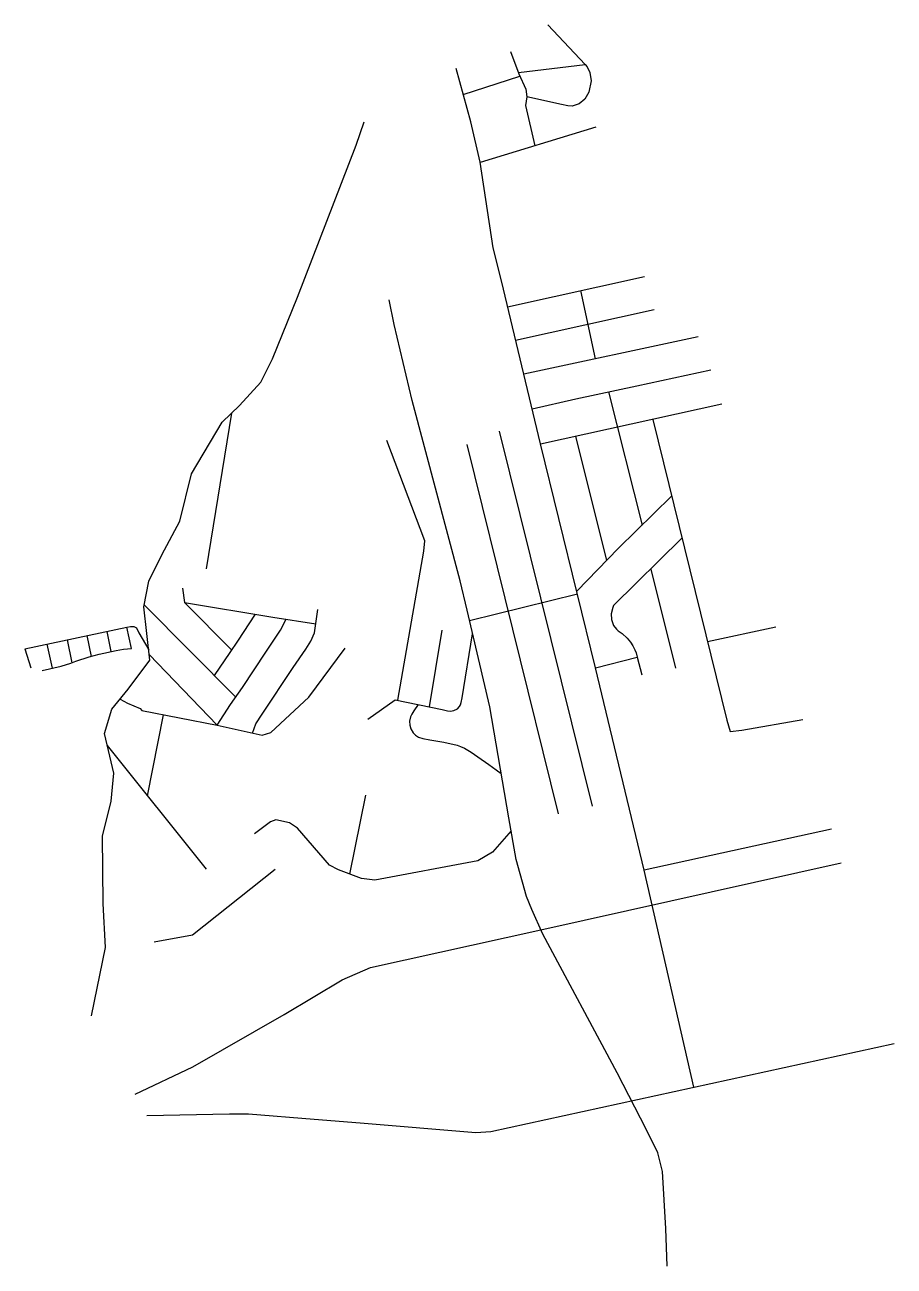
# Model space of a CAD drawing. Header units: millimetres. Extents: x 337910 to 339411, y 7376808 to 7378952.
import ezdxf

# ---------------------------------------------------------------- set-up
doc = ezdxf.new("R2010")
doc.units = ezdxf.units.MM
for name, color, linetype in [('AVENIDA DAS ARARAS - 22_01_2021 - IND3', 7, 'Continuous'), ('AVENIDA EDILÚ - 22_01_2021 - IND60', 1, 'Continuous'), ('AVENIDA HUMBERTO DE ALENCAR CASTELO BRANCO - 22_01_2021 - IND39', 1, 'Continuous'), ('AVENIDA ISAAC AIZEMBERG - 22_01_2021 - IND28', 7, 'Continuous'), ('AVENIDA MOINHO FABRINI - 22_01_2021 - IND4', 7, 'Continuous'), ('AVENIDA ROSA AIZEMBERG - 22_01_2021 - IND32', 7, 'Continuous'), ('MCT - RUA PERU', 7, 'Continuous'), ('PASSAGEM ALM - 22_01_2021 - IND41', 7, 'Continuous'), ('RUA 1822 - 22_01_2021 - IND55', 7, 'Continuous'), ('RUA ALENCASTRO - 22_01_2021 - IND46', 7, 'Continuous'), ('RUA ALZIRA - 22_01_2021 - IND12', 7, 'Continuous'), ('RUA ANTONIO CARLOS DE LIMA - 22_01_2021 - IND17', 1, 'Continuous'), ('RUA ANTÔNIO PEREIRA DE MATOS - 22_01_2021 - IND15', 7, 'Continuous'), ('RUA ANÉSIA - 22_01_2021 - IND16', 7, 'Continuous'), ('RUA ARACI - 22_01_2021 - IND13', 7, 'Continuous'), ('RUA BOLÍVIA - 22_01_2021 - IND59', 7, 'Continuous'), ('RUA BUENO DE PAIVA - 22_01_2021 - IND10', 7, 'Continuous'), ('RUA CARLOS AYRES - 22_01_2021 - IND22', 7, 'Continuous'), ('RUA COSTA RICA - 22_01_2021 - IND58', 7, 'Continuous'), ('RUA CUBA - 22_01_2021 - IND57', 7, 'Continuous'), ('RUA CUNHA MATOS - 22_01_2021 - IND24', 7, 'Continuous'), ('RUA CÔNEGO LUÍS CATELLI - 22_01_2021 - IND26', 7, 'Continuous'), ('RUA DA INDEPENDÊNCIA - 22_01_2021 - IND56', 7, 'Continuous'), ('RUA DAS CAMÉLIAS - 22_01_2021 - IND7', 7, 'Continuous'), ('RUA DO FICO - 22_01_2021 - IND52', 7, 'Continuous'), ('RUA DO GRITO - 22_01_2021 - IND50', 7, 'Continuous'), ('RUA DO MANIFESTO - 22_01_2021 - IND53', 7, 'Continuous'), ('RUA DOM JOÃO VI - 22_01_2021 - IND48', 7, 'Continuous'), ('RUA DONA MARIA I - 22_01_2021 - IND54', 7, 'Continuous'), ('RUA DOS BICOS-DE-LACRE - 22_01_2021 - IND1', 7, 'Continuous'), ('RUA DOS ESCUDEIROS - 22_01_2021 - IND8', 7, 'Continuous'), ('RUA DOS MONTEIROS - 22_01_2021 - IND6', 1, 'Continuous'), ('RUA DR. CURT - 22_01_2021 - IND30', 7, 'Continuous'), ('RUA ESTÁCIO COIMBRA - 22_01_2021 - IND9', 7, 'Continuous'), ('RUA FRANCISCO MANOEL DA SILVA - 22_01_2021 - IND35', 7, 'Continuous'), ('RUA GALILÉIA - 22_01_2021 - IND40', 7, 'Continuous'), ('RUA GIOVANNI ZECHETTI - 22_01_2021 - IND21', 7, 'Continuous'), ('RUA HIPÓLITO JOSÉ DA COSTA - 22_01_2021 - IND33', 7, 'Continuous'), ('RUA JOAQUIM SERRA - 22_01_2021 - IND14', 7, 'Continuous'), ('RUA JOSÉ CAMPI - 22_01_2021 - IND19', 1, 'Continuous'), ('RUA JOSÉ CLEMENTE PEREIRA - 22_01_2021 - IND52', 7, 'Continuous'), ('RUA LABATUT - 22_01_2021 - IND49', 7, 'Continuous'), ('RUA LAZARO ROSA - 22_01_2021 - IND25', 7, 'Continuous'), ('RUA MARIA QUITÉRIA - 22_01_2021 - IND34', 7, 'Continuous'), ('RUA MARIA RAMOS - 22_01_2021 - IND31', 7, 'Continuous'), ('RUA MELO VIANA - 22_01_2021 - IND6', 7, 'Continuous'), ('RUA PIETRO GUAZZELLI - 22_01_2021 - IND18', 1, 'Continuous'), ('RUA RAUL QUARESMA - 22_01_2021 - IND29', 1, 'Continuous'), ('RUA ROSA E SILVA - 22_01_2021 - IND12', 7, 'Continuous'), ('RUA SANTA CLARA - 22_01_2021 - IND42', 7, 'Continuous'), ('RUA TATIANA - 22_01_2021 - IND47', 7, 'Continuous'), ('RUA VICENTE LEPORACE - 22_01_2021 - IND23', 7, 'Continuous'), ('RUA XAVIER MARQUES - 22_01_2021 - IND20', 1, 'Continuous'), ('TRAVESSA HAWAÍ - 22_01_2021 - IND44', 7, 'Continuous'), ('TRAVESSA KÁTIA - 22_01_2021 - IND45', 7, 'Continuous')]:
    doc.layers.add(name, color=color, linetype=linetype)

msp = doc.modelspace()

# ---------------------------------------------------------------- linework, layer by layer
at = {"layer": 'AVENIDA DAS ARARAS - 22_01_2021 - IND3', "linetype": 'Continuous'}
msp.add_lwpolyline([(338120.9, 7377068.5), (338264, 7377071.3), (338296.7, 7377071.2), (338409.9, 7377062.1), (338489.4, 7377055.6), (338688.8, 7377039), (338715.1, 7377040.8), (339411.3, 7377193.1)], dxfattribs=at)
at = {"layer": 'AVENIDA EDILÚ - 22_01_2021 - IND60', "linetype": 'Continuous'}
msp.add_lwpolyline([(338750, 7377560.2), (338717.7, 7377523), (338692.4, 7377508.1), (338514.5, 7377475), (338491.8, 7377477.5), (338452, 7377492.6), (338436.2, 7377500.8), (338381.3, 7377564.7), (338367.5, 7377574.1), (338343.9, 7377579.2), (338334.5, 7377575.8), (338306.9, 7377555)], dxfattribs=at)
at = {"layer": 'AVENIDA HUMBERTO DE ALENCAR CASTELO BRANCO - 22_01_2021 - IND39', "linetype": 'Continuous'}
msp.add_lwpolyline([(338025.4, 7377240.5), (338049.4, 7377358.8), (338045.5, 7377434.8), (338044.3, 7377550.7), (338059.7, 7377611.5), (338064.2, 7377659.6), (338047.7, 7377727.8), (338060.8, 7377770), (338089, 7377804.4), (338126.3, 7377854.7), (338116, 7377946.7), (338124.5, 7377991.2), (338146.7, 7378036.3), (338178.3, 7378094.8), (338198, 7378176.6), (338250.9, 7378265.6), (338281.1, 7378294.6), (338318.1, 7378334.8), (338318.5, 7378335.6), (338338, 7378374.9), (338381.4, 7378481.7), (338482.7, 7378743.7), (338496.3, 7378784.2)], dxfattribs=at)
at = {"layer": 'AVENIDA ISAAC AIZEMBERG - 22_01_2021 - IND28', "linetype": 'Continuous'}
msp.add_lwpolyline([(339019.1, 7376808.4), (339016.9, 7376873.4), (339011.5, 7376972), (339003, 7377004), (338983.6, 7377043.9), (338932.9, 7377142.2), (338804.5, 7377381.4), (338786, 7377424.4), (338776.4, 7377446.6), (338758.6, 7377510.7), (338746.1, 7377582.6), (338713.1, 7377774.2), (338673.9, 7377940.9), (338662.1, 7377991.6), (338662.1, 7377991.6), (338579.2, 7378303.1), (338547.8, 7378434.2), (338539.7, 7378476.6)], dxfattribs=at)
at = {"layer": 'AVENIDA MOINHO FABRINI - 22_01_2021 - IND4', "linetype": 'Continuous'}
msp.add_lwpolyline([(339065.5, 7377117.5), (338979.7, 7377492.2), (338895.9, 7377841.7), (338800.6, 7378228), (338733.1, 7378509.5), (338718.8, 7378566.6), (338696.6, 7378714.5), (338680.5, 7378784.1), (338655.1, 7378876.3)], dxfattribs=at)
at = {"layer": 'AVENIDA ROSA AIZEMBERG - 22_01_2021 - IND32', "linetype": 'Continuous'}
msp.add_lwpolyline([(338554.4, 7377785.4), (338599, 7378042.6), (338601.1, 7378061), (338535.5, 7378234.2)], dxfattribs=at)
at = {"layer": 'MCT - RUA PERU', "linetype": 'Continuous'}
msp.add_lwpolyline([(338342.8, 7377493.2), (338200, 7377380), (338133.7, 7377367.8)], dxfattribs=at)
at = {"layer": 'PASSAGEM ALM - 22_01_2021 - IND41', "linetype": 'Continuous'}
msp.add_lwpolyline([(337910.4, 7377874.5), (337920.8, 7377841.3)], dxfattribs=at)
at = {"layer": 'RUA 1822 - 22_01_2021 - IND55', "linetype": 'Continuous'}
msp.add_lwpolyline([(338303.4, 7377728.9), (338309.4, 7377744.7), (338320.1, 7377761.6), (338373.6, 7377841.9), (338395.8, 7377873.8), (338404, 7377887.3), (338410.3, 7377901.8), (338416.4, 7377942.4)], dxfattribs=at)
at = {"layer": 'RUA ALENCASTRO - 22_01_2021 - IND46', "linetype": 'Continuous'}
msp.add_lwpolyline([(337983.3, 7377889.8), (337991.5, 7377850.1)], dxfattribs=at)
at = {"layer": 'RUA ALZIRA - 22_01_2021 - IND12', "linetype": 'Continuous'}
msp.add_lwpolyline([(338997.1, 7378459.4), (338757.8, 7378406.4)], dxfattribs=at)
at = {"layer": 'RUA ANTONIO CARLOS DE LIMA - 22_01_2021 - IND17', "linetype": 'Continuous'}
msp.add_lwpolyline([(338861.1, 7378241.2), (338914.7, 7378026.6)], dxfattribs=at)
at = {"layer": 'RUA ANTÔNIO PEREIRA DE MATOS - 22_01_2021 - IND15', "linetype": 'Continuous'}
msp.add_lwpolyline([(339113.8, 7378296.5), (338800.6, 7378227.9)], dxfattribs=at)
at = {"layer": 'RUA ANÉSIA - 22_01_2021 - IND16', "linetype": 'Continuous'}
msp.add_lwpolyline([(338869.7, 7378492.7), (338894.9, 7378374.9)], dxfattribs=at)
at = {"layer": 'RUA ARACI - 22_01_2021 - IND13', "linetype": 'Continuous'}
msp.add_lwpolyline([(339073, 7378413.2), (338771.8, 7378348.3)], dxfattribs=at)
at = {"layer": 'RUA BOLÍVIA - 22_01_2021 - IND59', "linetype": 'Continuous'}
msp.add_lwpolyline([(338498.7, 7377621.5), (338471.2, 7377485.3)], dxfattribs=at)
at = {"layer": 'RUA BUENO DE PAIVA - 22_01_2021 - IND10', "linetype": 'Continuous'}
msp.add_lwpolyline([(338896.4, 7378775), (338696.6, 7378714)], dxfattribs=at)
at = {"layer": 'RUA CARLOS AYRES - 22_01_2021 - IND22', "linetype": 'Continuous'}
msp.add_lwpolyline([(338994.4, 7378270.4), (339122.3, 7377751.3), (339128.2, 7377731.4)], dxfattribs=at)
at = {"layer": 'RUA COSTA RICA - 22_01_2021 - IND58', "linetype": 'Continuous'}
msp.add_lwpolyline([(338052.6, 7377707.4), (338223.5, 7377493.8)], dxfattribs=at)
at = {"layer": 'RUA CUBA - 22_01_2021 - IND57', "linetype": 'Continuous'}
msp.add_lwpolyline([(338122, 7377620.7), (338150, 7377760.4)], dxfattribs=at)
at = {"layer": 'RUA CUNHA MATOS - 22_01_2021 - IND24', "linetype": 'Continuous'}
msp.add_lwpolyline([(339207.2, 7377911.7), (339089, 7377886.3)], dxfattribs=at)
at = {"layer": 'RUA CÔNEGO LUÍS CATELLI - 22_01_2021 - IND26', "linetype": 'Continuous'}
msp.add_lwpolyline([(339303, 7377562.8), (338979.7, 7377492.2)], dxfattribs=at)
at = {"layer": 'RUA DA INDEPENDÊNCIA - 22_01_2021 - IND56', "linetype": 'Continuous'}
msp.add_lwpolyline([(338074.9, 7377787.2), (338087.7, 7377780.6), (338109.4, 7377771.1), (338112.2, 7377767.7), (338242.5, 7377742.6), (338320.3, 7377725.1), (338335, 7377729.9), (338400.6, 7377790.7), (338463.3, 7377875.4)], dxfattribs=at)
at = {"layer": 'RUA DAS CAMÉLIAS - 22_01_2021 - IND7', "linetype": 'Continuous'}
msp.add_lwpolyline([(338813.1, 7378951.6), (338877.8, 7378883.2), (338881.3, 7378879), (338885.9, 7378869.4), (338888.2, 7378855.1), (338884.4, 7378835.6), (338877.3, 7378823), (338867.7, 7378815), (338855.2, 7378811), (338847.7, 7378811.7), (338837.1, 7378814.3), (338776.9, 7378827.6)], dxfattribs=at)
at = {"layer": 'RUA DO FICO - 22_01_2021 - IND52', "linetype": 'Continuous'}
msp.add_lwpolyline([(338182.8, 7377979.2), (338185.9, 7377954.4), (338267.7, 7377872.2)], dxfattribs=at)
at = {"layer": 'RUA DO GRITO - 22_01_2021 - IND50', "linetype": 'Continuous'}
msp.add_lwpolyline([(338185.9, 7377954.4), (338338.7, 7377928.9), (338412.6, 7377917.2)], dxfattribs=at)
at = {"layer": 'RUA DO MANIFESTO - 22_01_2021 - IND53', "linetype": 'Continuous'}
msp.add_lwpolyline([(338267, 7378281), (338223.2, 7378012.5)], dxfattribs=at)
at = {"layer": 'RUA DOM JOÃO VI - 22_01_2021 - IND48', "linetype": 'Continuous'}
msp.add_lwpolyline([(338125.2, 7377864.7), (338242.5, 7377742.6)], dxfattribs=at)
at = {"layer": 'RUA DONA MARIA I - 22_01_2021 - IND54', "linetype": 'Continuous'}
msp.add_lwpolyline([(338116.7, 7377950), (338274.7, 7377790.9)], dxfattribs=at)
at = {"layer": 'RUA DOS BICOS-DE-LACRE - 22_01_2021 - IND1', "linetype": 'Continuous'}
msp.add_lwpolyline([(338100.7, 7377105.4), (338200.5, 7377152.8), (338358.1, 7377243), (338458.1, 7377303), (338507.2, 7377324.1), (338801.2, 7377389.1), (339319.9, 7377504.6)], dxfattribs=at)
at = {"layer": 'RUA DOS ESCUDEIROS - 22_01_2021 - IND8', "linetype": 'Continuous'}
msp.add_lwpolyline([(338748.6, 7378905.3), (338763.3, 7378867.1), (338775.3, 7378840.8), (338776.9, 7378827.6)], dxfattribs=at)
at = {"layer": 'RUA DOS MONTEIROS - 22_01_2021 - IND6', "linetype": 'Continuous'}
msp.add_lwpolyline([(338667.4, 7378831.6), (338765.2, 7378863)], dxfattribs=at)
at = {"layer": 'RUA DR. CURT - 22_01_2021 - IND30', "linetype": 'Continuous'}
msp.add_lwpolyline([(338673.4, 7378227.2), (338831.3, 7377589.1)], dxfattribs=at)
at = {"layer": 'RUA ESTÁCIO COIMBRA - 22_01_2021 - IND9', "linetype": 'Continuous'}
msp.add_lwpolyline([(338776.9, 7378827.6), (338774.6, 7378812.5), (338790.7, 7378742.7)], dxfattribs=at)
at = {"layer": 'RUA FRANCISCO MANOEL DA SILVA - 22_01_2021 - IND35', "linetype": 'Continuous'}
msp.add_lwpolyline([(338502.4, 7377752.7), (338549.9, 7377786.4), (338630.8, 7377769.3), (338640.3, 7377767.3), (338645.2, 7377766.7), (338651.1, 7377767.6), (338657.2, 7377770.8), (338660.9, 7377774.6), (338662.8, 7377777.8), (338664, 7377781.8), (338665.3, 7377789.7), (338683.5, 7377900)], dxfattribs=at)
at = {"layer": 'RUA GALILÉIA - 22_01_2021 - IND40', "linetype": 'Continuous'}
msp.add_lwpolyline([(337910.4, 7377874.5), (338086.6, 7377911.6), (338092.8, 7377912.8), (338098.6, 7377912.8), (338103.1, 7377910.4), (338107.3, 7377902.1), (338124.3, 7377872.5)], dxfattribs=at)
at = {"layer": 'RUA GIOVANNI ZECHETTI - 22_01_2021 - IND21', "linetype": 'Continuous'}
msp.add_lwpolyline([(339044.9, 7378065.3), (338926.9, 7377948.9), (338925.4, 7377945.4), (338922.6, 7377934.7), (338923, 7377924.9), (338926.9, 7377914.6), (338931.7, 7377908.2), (338934.9, 7377905.2), (338941.7, 7377900.6), (338950.4, 7377892.6), (338956.3, 7377885.5), (338960.1, 7377879.7), (338963.8, 7377872.4), (338965.8, 7377867.1), (338967.7, 7377859.7), (338975.6, 7377829.6)], dxfattribs=at)
at = {"layer": 'RUA HIPÓLITO JOSÉ DA COSTA - 22_01_2021 - IND33', "linetype": 'Continuous'}
msp.add_lwpolyline([(338589.2, 7377778.1), (338582.2, 7377767.3), (338578.6, 7377761.7), (338576.2, 7377756.7), (338574.7, 7377749.1), (338575, 7377742.4), (338576.9, 7377735.9), (338581, 7377729), (338585.1, 7377725.1), (338590.2, 7377721.8), (338597.6, 7377719.4), (338609.8, 7377717.2), (338633.7, 7377712.9), (338656.8, 7377707.9), (338662.8, 7377705.8), (338669.6, 7377702.8), (338680.8, 7377695.9), (338692.6, 7377687.6), (338711.3, 7377674.3), (338724.2, 7377665.2), (338733, 7377658.9)], dxfattribs=at)
at = {"layer": 'RUA JOAQUIM SERRA - 22_01_2021 - IND14', "linetype": 'Continuous'}
msp.add_lwpolyline([(338786.1, 7378288.6), (338861.8, 7378306), (338967.1, 7378328.2), (339094.6, 7378356.1)], dxfattribs=at)
at = {"layer": 'RUA JOSÉ CAMPI - 22_01_2021 - IND19', "linetype": 'Continuous'}
msp.add_lwpolyline([(338863.4, 7377973.6), (338935.3, 7378047.8), (339027, 7378138)], dxfattribs=at)
at = {"layer": 'RUA JOSÉ CLEMENTE PEREIRA - 22_01_2021 - IND52', "linetype": 'Continuous'}
msp.add_lwpolyline([(338237.8, 7377828), (338264.9, 7377868), (338277.9, 7377887.5), (338308.6, 7377933.9)], dxfattribs=at)
at = {"layer": 'RUA LABATUT - 22_01_2021 - IND49', "linetype": 'Continuous'}
msp.add_lwpolyline([(338242.5, 7377742.6), (338265.7, 7377777.9), (338286.1, 7377807.5), (338326.4, 7377868.4), (338352, 7377906.6), (338361.6, 7377925.3)], dxfattribs=at)
at = {"layer": 'RUA LAZARO ROSA - 22_01_2021 - IND25', "linetype": 'Continuous'}
msp.add_lwpolyline([(338990.9, 7378012), (339033.6, 7377840.7)], dxfattribs=at)
at = {"layer": 'RUA MARIA QUITÉRIA - 22_01_2021 - IND34', "linetype": 'Continuous'}
msp.add_lwpolyline([(338630.4, 7377906.5), (338608.2, 7377774.1)], dxfattribs=at)
at = {"layer": 'RUA MARIA RAMOS - 22_01_2021 - IND31', "linetype": 'Continuous'}
msp.add_lwpolyline([(338678.1, 7377923.1), (338864.5, 7377969)], dxfattribs=at)
at = {"layer": 'RUA MELO VIANA - 22_01_2021 - IND6', "linetype": 'Continuous'}
msp.add_lwpolyline([(338762.5, 7378869.2), (338877.8, 7378883.2)], dxfattribs=at)
at = {"layer": 'RUA PIETRO GUAZZELLI - 22_01_2021 - IND18', "linetype": 'Continuous'}
msp.add_lwpolyline([(338917.8, 7378317.8), (338976, 7378087.8)], dxfattribs=at)
at = {"layer": 'RUA RAUL QUARESMA - 22_01_2021 - IND29', "linetype": 'Continuous'}
msp.add_lwpolyline([(338729.5, 7378249.8), (338889.6, 7377602.7)], dxfattribs=at)
at = {"layer": 'RUA ROSA E SILVA - 22_01_2021 - IND12', "linetype": 'Continuous'}
msp.add_lwpolyline([(338743.8, 7378465), (338980.3, 7378517)], dxfattribs=at)
at = {"layer": 'RUA SANTA CLARA - 22_01_2021 - IND42', "linetype": 'Continuous'}
msp.add_lwpolyline([(337940.1, 7377836.8), (337973.3, 7377844.3), (337989.9, 7377849.4), (337998.6, 7377852.8), (338021.4, 7377860.3), (338039, 7377864.9), (338068.1, 7377871.6), (338080.7, 7377873.8), (338094.5, 7377875.1), (338086.6, 7377911.6)], dxfattribs=at)
at = {"layer": 'RUA TATIANA - 22_01_2021 - IND47', "linetype": 'Continuous'}
msp.add_lwpolyline([(337948.5, 7377882.6), (337957.4, 7377840.7)], dxfattribs=at)
at = {"layer": 'RUA VICENTE LEPORACE - 22_01_2021 - IND23', "linetype": 'Continuous'}
msp.add_lwpolyline([(339128.2, 7377731.4), (339148.4, 7377734.1), (339148.4, 7377734.1), (339253.3, 7377752.3)], dxfattribs=at)
at = {"layer": 'RUA XAVIER MARQUES - 22_01_2021 - IND20', "linetype": 'Continuous'}
msp.add_lwpolyline([(338895.9, 7377841.7), (338967.7, 7377859.7)], dxfattribs=at)
at = {"layer": 'TRAVESSA HAWAÍ - 22_01_2021 - IND44', "linetype": 'Continuous'}
msp.add_lwpolyline([(338051.8, 7377904.3), (338059.1, 7377869.6)], dxfattribs=at)
at = {"layer": 'TRAVESSA KÁTIA - 22_01_2021 - IND45', "linetype": 'Continuous'}
msp.add_lwpolyline([(338017.4, 7377897), (338025.2, 7377861.3)], dxfattribs=at)

doc.saveas('drawing.dxf')
